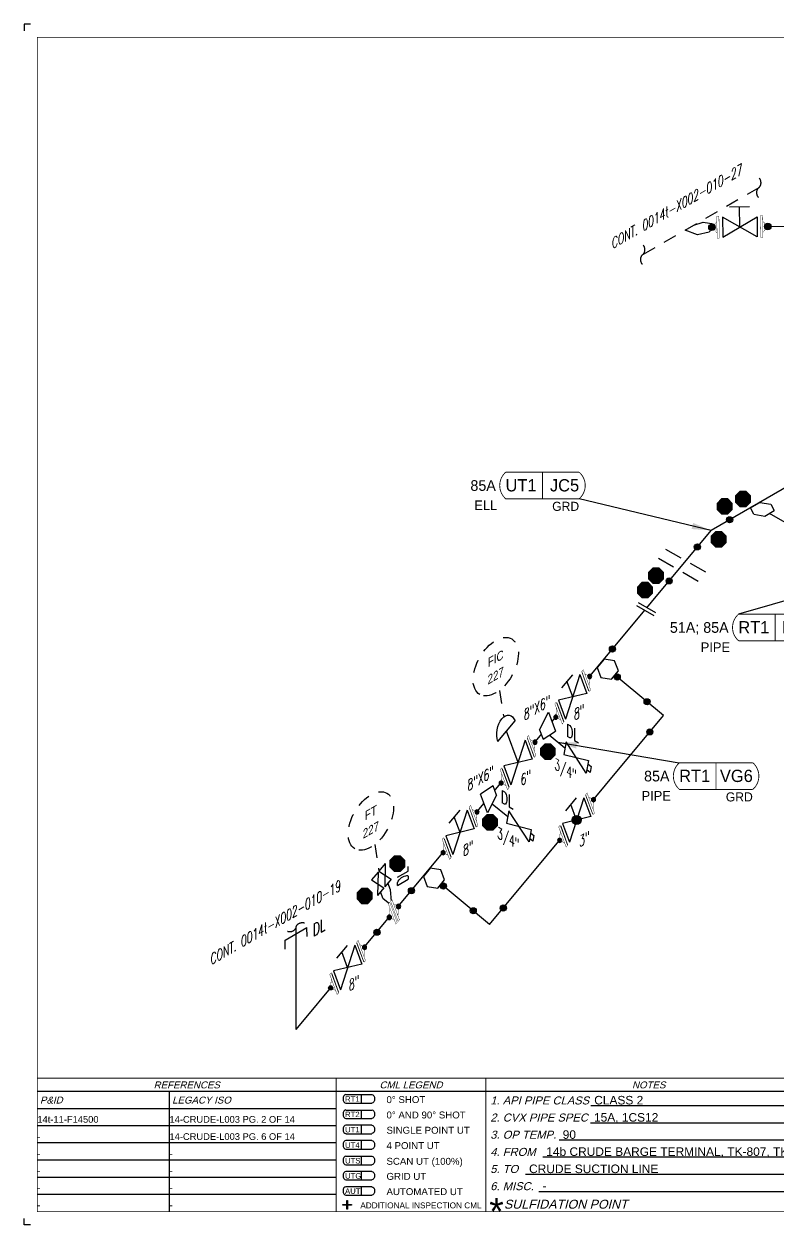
# Model space of a CAD drawing. Header units: inches. Extents: x 0.1 to 17.4, y 0.1 to 11.4.
# Drawn here: x 0.12 to 7.19, y 0.12 to 11.37 of the extents above; entities that cross this region are included whole.
import ezdxf
from ezdxf.enums import TextEntityAlignment as Align

# ---------------------------------------------------------------- set-up
doc = ezdxf.new("R2010")
doc.units = ezdxf.units.IN
doc.header["$MEASUREMENT"] = 0
doc.linetypes.add('HIDDEN2', pattern=[0.1875, 0.125, -0.0625])
for name, color, linetype in [('3', 1, 'Continuous'), ('BORDER', 3, 'Continuous'), ('BORDERTEXT', 7, 'Continuous'), ('COMP', 1, 'Continuous'), ('Continuation', 7, 'Continuous'), ('DL', 20, 'Continuous'), ('FITTINGS', 4, 'Continuous'), ('PART_PCML', 7, 'Continuous'), ('PART_SelectedCML_RT', 132, 'Continuous'), ('PART_SelectedCML_UT', 132, 'Continuous'), ('PIPE-ANNO', 150, 'HIDDEN2'), ('TEXT', 7, 'Continuous'), ('UNAS.PIPE', 251, 'Continuous'), ('WELD POINTS', 41, 'Continuous'), ('Welds', 7, 'Continuous')]:
    doc.layers.add(name, color=color, linetype=linetype)
doc.layers.add('PIPE', color=7, linetype='Continuous', lineweight=30)
doc.styles.add('CMLPAS', font='')
doc.styles.add('FEASStandard', font='arial.ttf')
doc.styles.add('ISO30', font='simplex.shx', dxfattribs={"width": 0.85, "oblique": 30, "height": 0.075})
doc.styles.add('ISO330', font='romand.shx', dxfattribs={"width": 0.85, "height": 0.05})
doc.styles.add('PART_Standard', font='romans', dxfattribs={"width": 0.8, "height": 0.09})
doc.styles.add('Richmond', font='arial.ttf')
doc.styles.add('SIMPLEX', font='ROMANS')
doc.styles.get("Standard").update_dxf_attribs({"font": 'arial.ttf'})
doc.styles.get('CMLPAS').set_extended_font_data('Cordia New')
doc.dimstyles.new('Richmond', dxfattribs={"dimtxt": 0.18, "dimasz": 0.18, "dimexe": 0.18, "dimexo": 0.0625, "dimgap": 0.09, "dimtad": 0, "dimtih": 1, "dimtoh": 1, "dimdec": 4, "dimzin": 0, "dimdsep": 46, "dimtxsty": 'Richmond', "dimcen": 0.09, "dimadec": 0, "dimazin": 0, "dimtfac": 1, "dimtdec": 4, "dimtofl": 0, "dimtmove": 0, "dimatfit": 3, "dimfxl": 1, "dimtolj": 1, "dimtzin": 0, "dimarcsym": 0})
doc.dimstyles.get("Standard").update_dxf_attribs({"dimtxt": 0.18, "dimasz": 0.18, "dimexe": 0.18, "dimexo": 0.0625, "dimgap": 0.09, "dimtad": 0, "dimtih": 1, "dimtoh": 1, "dimdec": 4, "dimzin": 0, "dimdsep": 46, "dimtxsty": 'Standard', "dimcen": 0.09, "dimadec": 0, "dimazin": 0, "dimtfac": 1, "dimtdec": 4, "dimtofl": 0, "dimtmove": 0, "dimatfit": 3, "dimfxl": 1, "dimtolj": 1, "dimtzin": 0, "dimarcsym": 0})

# ---------------------------------------------------------------- blocks, each defined once
blk = doc.blocks.new('Border')
h = blk.add_hatch(color=256)
h.dxf.hatch_style = 1
h.paths.add_polyline_path([(3.147, 0.317), (3.11, 0.317), (3.11, 0.31), (3.147, 0.31), (3.147, 0.273), (3.154, 0.273), (3.154, 0.31), (3.191, 0.31), (3.191, 0.317), (3.154, 0.317), (3.154, 0.354), (3.147, 0.354)])
blk.add_line((5.432, 1.244), (7.435, 1.244))
for points in [[(5.43, 1.083), (7.435, 1.083)], [(5.136, 0.922), (7.435, 0.922)], [(4.982, 0.762), (7.435, 0.762)], [(4.822, 0.601), (7.435, 0.601)], [(3.147, 0.317), (3.147, 0.354), (3.154, 0.354), (3.154, 0.317)], [(4.947, 0.44), (7.435, 0.44)], [(3.147, 0.31), (3.11, 0.31), (3.11, 0.317), (3.147, 0.317)], [(3.154, 0.31), (3.154, 0.273), (3.147, 0.273), (3.147, 0.31)], [(3.154, 0.317), (3.191, 0.317), (3.191, 0.31), (3.154, 0.31)]]:
    blk.add_lwpolyline(points)
at = {"layer": 'BORDER'}
for p, q in [((7.5, 1.375), (0.25, 1.375)), ((1.487, 0.25), (1.487, 1.375)), ((1.487, 1.214), (0.25, 1.214)), ((3.048, 1.214), (1.487, 1.214)), ((1.487, 1.054), (0.25, 1.054)), ((3.048, 1.054), (1.487, 1.054)), ((1.487, 0.893), (0.25, 0.893)), ((3.048, 0.893), (1.487, 0.893)), ((1.487, 0.732), (0.25, 0.732)), ((3.048, 0.732), (1.487, 0.732)), ((1.487, 0.571), (0.25, 0.571)), ((3.048, 0.571), (1.487, 0.571)), ((1.487, 0.411), (0.25, 0.411)), ((3.048, 0.411), (1.487, 0.411))]:
    blk.add_line(p, q, dxfattribs=at)
at = {"layer": 'BORDER', "const_width": 0.005}
blk.add_lwpolyline([(0.25, 0.25), (17.25, 0.25), (17.25, 11.25), (0.25, 11.25)], close=True, dxfattribs=at)
at = {"layer": 'BORDER', "const_width": 0.00833}
for points in [[(17.25, 1.5), (0.25, 1.5)], [(3.048, 0.25), (3.048, 1.5)], [(4.45, 0.25), (4.45, 1.5)]]:
    blk.add_lwpolyline(points, dxfattribs=at)
at = {"layer": 'BORDERTEXT', "color": 7, "linetype": 'Continuous'}
for p, q in [((3.137, 1.346), (3.383, 1.346)), ((3.137, 1.267), (3.383, 1.267)), ((3.137, 1.202), (3.383, 1.202)), ((3.137, 1.123), (3.383, 1.123))]:
    blk.add_line(p, q, dxfattribs=at)
at = {"layer": 'BORDERTEXT'}
for p, q in [((3.283, 1.346), (3.283, 1.267)), ((3.283, 1.202), (3.283, 1.123)), ((3.283, 1.059), (3.283, 0.98)), ((3.283, 1.059), (3.283, 0.98)), ((3.283, 0.915), (3.283, 0.836)), ((3.283, 0.915), (3.283, 0.836)), ((3.283, 0.768), (3.283, 0.689)), ((3.283, 0.768), (3.283, 0.689)), ((3.283, 0.626), (3.283, 0.548)), ((3.283, 0.626), (3.283, 0.548)), ((3.283, 0.483), (3.283, 0.405)), ((3.283, 0.483), (3.283, 0.405))]:
    blk.add_line(p, q, dxfattribs=at)
at = {"layer": 'BORDERTEXT', "color": 7}
for p, q in [((3.383, 1.059), (3.137, 1.059)), ((3.137, 0.98), (3.383, 0.98)), ((3.383, 0.915), (3.137, 0.915)), ((3.137, 0.836), (3.383, 0.836)), ((3.383, 0.768), (3.137, 0.768)), ((3.137, 0.689), (3.383, 0.689)), ((3.383, 0.626), (3.137, 0.626)), ((3.137, 0.548), (3.383, 0.548)), ((3.383, 0.483), (3.137, 0.483)), ((3.137, 0.405), (3.383, 0.405))]:
    blk.add_line(p, q, dxfattribs=at)
at = {"layer": 'BORDERTEXT'}
for centre in [(3.137, 1.307), (3.137, 1.163), (3.137, 1.02), (3.137, 0.876), (3.137, 0.729), (3.137, 0.587), (3.137, 0.444)]:
    blk.add_ellipse(centre, major_axis=(0, -0.0394), ratio=0.624439, start_param=3.141593, end_param=6.283185, dxfattribs=at)
at = {"layer": 'BORDERTEXT', "extrusion": (0, 0, -1)}
for centre in [(3.383, 1.307), (3.383, 1.163), (3.383, 1.02), (3.383, 0.876), (3.383, 0.729), (3.383, 0.587), (3.383, 0.444)]:
    blk.add_ellipse(centre, major_axis=(0, -0.0394), ratio=0.624439, start_param=3.141593, end_param=6.283185, dxfattribs=at)
at = {"layer": 'BORDERTEXT', "style": 'FEASStandard', "oblique": 15}
for s, p in [('REFERENCES', (1.649, 1.437)), ('CML LEGEND', (3.749, 1.437)), ('NOTES', (5.975, 1.437))]:
    blk.add_text(s, height=0.065, dxfattribs=at).set_placement(p, align=Align.MIDDLE)
for s, p in [('P&ID', (0.275, 1.295)), ('LEGACY ISO', (1.512, 1.295))]:
    blk.add_text(s, height=0.065, dxfattribs=at).set_placement(p, align=Align.MIDDLE_LEFT)
at = {"layer": 'BORDERTEXT', "style": 'FEASStandard'}
for s, height, p in [('RT1', 0.0518, (3.131, 1.279)), ('0%%D SHOT', 0.0648, (3.519, 1.267)), ('RT2', 0.0518, (3.131, 1.135)), ('0%%D AND 90%%D SHOT', 0.0648, (3.519, 1.123)), ('UT1', 0.0518, (3.131, 0.992)), ('SINGLE POINT UT', 0.0648, (3.519, 0.98)), ('4 POINT UT', 0.0648, (3.519, 0.836)), ('UT4', 0.0518, (3.131, 0.847)), ('UTS', 0.0518, (3.131, 0.701)), ('SCAN UT (100%%%)', 0.0648, (3.519, 0.689)), ('UTG', 0.0518, (3.131, 0.559)), ('GRID UT', 0.0648, (3.519, 0.548)), ('AUT', 0.0518, (3.131, 0.416)), ('AUTOMATED UT', 0.0648, (3.519, 0.405)), ('ADDITIONAL INSPECTION CML', 0.055, (3.274, 0.281))]:
    blk.add_text(s, height=height, dxfattribs=at).set_placement(p)
at = {"layer": 'BORDERTEXT', "style": 'FEASStandard', "oblique": 15}
for s, height, p in [('1. API PIPE CLASS', 0.075, (4.491, 1.254)), ('2. CVX PIPE SPEC', 0.075, (4.491, 1.094)), ('3. OP TEMP.', 0.075, (4.491, 0.933)), ('4. FROM ', 0.075, (4.491, 0.772)), ('5. TO ', 0.075, (4.491, 0.612)), ('6. MISC. ', 0.075, (4.491, 0.451)), ('SULFIDATION POINT', 0.08333, (4.619, 0.278))]:
    blk.add_text(s, height=height, dxfattribs=at).set_placement(p)
at = {"layer": 'BORDERTEXT', "insert": (4.481, 0.378), "char_height": 0.25, "attachment_point": 1, "style": 'FEASStandard'}
blk.add_mtext('*', dxfattribs=at)
blk = doc.blocks.new('BORDER TEXT')
at = {"layer": 'BORDERTEXT'}
for tag, p, height, style in [('API_PIPE_CLASS', (5.464, 1.254), 0.08, 'Richmond'), ('MATERIAL1', (12.263, 1.211), 0.08, 'Richmond'), ('P&ID_#1', (0.25, 1.083), 0.0625, 'FEASStandard'), ('LINE_#1', (1.487, 1.083), 0.0625, 'FEASStandard'), ('CVX_PIPE_SPEC', (5.462, 1.093), 0.08, 'Richmond'), ('OP_TEMP', (5.169, 0.932), 0.08, 'Richmond'), ('MATERIAL2', (12.263, 1.04), 0.08, 'Richmond'), ('P&ID_#2', (0.25, 0.922), 0.0625, 'FEASStandard'), ('LINE_#2', (1.487, 0.922), 0.0625, 'FEASStandard'), ('MATERIAL3', (12.263, 0.868), 0.08, 'Richmond'), ('P&ID_#3', (0.25, 0.762), 0.0625, 'FEASStandard'), ('LINE_#3', (1.487, 0.762), 0.0625, 'FEASStandard'), ('FROM', (5.015, 0.772), 0.08, 'Richmond'), ('TO', (4.854, 0.611), 0.08, 'Richmond'), ('MATERIAL4', (12.263, 0.696), 0.08, 'Richmond'), ('P&ID_#4', (0.25, 0.601), 0.0625, 'FEASStandard'), ('LINE_#4', (1.487, 0.601), 0.0625, 'FEASStandard'), ('MATERIAL5', (12.263, 0.525), 0.08, 'Richmond'), ('P&ID_#5', (0.25, 0.44), 0.0625, 'FEASStandard'), ('LINE_#5', (1.487, 0.44), 0.0625, 'FEASStandard'), ('MISC', (4.979, 0.451), 0.08, 'Richmond'), ('INSULATION', (12.928, 0.414), 0.0625, 'FEASStandard'), ('P&ID_#6', (0.25, 0.28), 0.0625, 'FEASStandard'), ('LINE_#6', (1.487, 0.28), 0.0625, 'FEASStandard'), ('PWHT', (12.928, 0.281), 0.0625, 'FEASStandard')]:
    blk.add_attdef(tag, p, '', height=height, dxfattribs=dict(at, style=style))
at = {"layer": 'BORDERTEXT', "style": 'FEASStandard'}
for tag, p in [('DR.BY', (11.075, 0.562)), ('DR.BY_DATE', (11.95, 0.562)), ('CHK_BY', (11.075, 0.354)), ('CHK._BY_DATE', (11.95, 0.354))]:
    blk.add_attdef(tag, text='', height=0.1, dxfattribs=at).set_placement(p, align=Align.MIDDLE_CENTER)
at = {"layer": 'BORDERTEXT', "style": 'PART_Standard', "width": 0.8}
for tag, p in [('PLANT_NUMBER', (13.938, 0.384)), ('SYSTEM_NUMBER', (14.812, 0.384)), ('CIRCUIT_NUMBER', (15.688, 0.384)), ('SHEET_NUMBER', (16.5, 0.384)), ('REVISION', (17.062, 0.384))]:
    blk.add_attdef(tag, text='', height=0.15, dxfattribs=at).set_placement(p, align=Align.MIDDLE_CENTER)
blk = doc.blocks.new('1_Cont_30')
at = {"layer": 'Continuation', "style": 'PART_Standard', "oblique": 30, "width": 0.8}
blk.add_attdef('CONT', (0, 0), '', height=0.09, rotation=30, dxfattribs=at)
blk = doc.blocks.new('*U85')
blk.add_wipeout([(-0.045, 0.023), (-0.086, 0.118), (-0.056, 0.178), (0.036, 0.132), (0.077, 0.036), (0.045, -0.023)])
at = {"layer": 'FITTINGS', "linetype": 'Continuous'}
for p, q in [((-0.086, 0.118), (-0.056, 0.178)), ((-0.045, 0.023), (-0.086, 0.118)), ((0.036, 0.132), (-0.056, 0.178)), ((0.077, 0.036), (0.036, 0.132)), ((0.045, -0.023), (-0.045, 0.023)), ((0.077, 0.036), (0.045, -0.023))]:
    blk.add_line(p, q, dxfattribs=at)
blk = doc.blocks.new('2_WELD_SINGLE_00')
at = {"linetype": 'ByBlock', "lineweight": -2}
h = blk.add_hatch(color=0, dxfattribs=at)
edge = h.paths.add_edge_path()
edge.add_arc((0, 0), 0.0286, 0, 360)
at = {"color": 0, "linetype": 'ByBlock', "lineweight": -2}
blk.add_circle((0, 0), 0.0286, dxfattribs=at)
blk = doc.blocks.new('*U90')
at = {"layer": 'WELD POINTS'}
for p, rotation in [((0.174, 0.1), 120.0000000000002), ((-0.128, -0.154), 50.26585054813742)]:
    blk.add_blockref('2_WELD_SINGLE_00', p, dxfattribs=dict(at, rotation=rotation))
blk = doc.blocks.new('4_SUPPORT_I-BEAM_30')
at = {"color": 0, "linetype": 'ByBlock', "lineweight": -2}
for p, q in [((-0.044, 0.025), (-0.186, 0.107)), ((0.186, -0.107), (0.044, -0.025))]:
    blk.add_line(p, q, dxfattribs=at)
blk = doc.blocks.new('*U91')
blk.add_wipeout([(-0.106, 0.081), (-0.05, -0.003), (0.05, 0.003), (0.095, 0.093), (0.04, 0.177), (-0.061, 0.171)])
at = {"layer": 'FITTINGS', "linetype": 'Continuous'}
for p, q in [((-0.061, 0.171), (-0.106, 0.081)), ((0.04, 0.177), (-0.061, 0.171)), ((0.095, 0.093), (0.04, 0.177)), ((-0.106, 0.081), (-0.05, -0.003)), ((-0.05, -0.003), (0.05, 0.003)), ((0.05, 0.003), (0.095, 0.093))]:
    blk.add_line(p, q, dxfattribs=at)
blk = doc.blocks.new('*U92')
at = {"layer": 'WELD POINTS'}
for p, rotation in [((-0.154, 0.128), 230.2658505481377), ((-0.128, -0.154), 50.26585054813766)]:
    blk.add_blockref('2_WELD_SINGLE_00', p, dxfattribs=dict(at, rotation=rotation))
blk = doc.blocks.new('*U93')
at = {"layer": 'WELD POINTS'}
for p, rotation in [((-0.154, 0.128), 230.2658505481377), ((0.128, 0.154), 230.2658505481374)]:
    blk.add_blockref('2_WELD_SINGLE_00', p, dxfattribs=dict(at, rotation=rotation))
blk = doc.blocks.new('3_VALVE_FLANGE_GATE_30')
at = {"color": 0, "linetype": 'ByBlock', "lineweight": -2}
blk.add_wipeout([(-0.162, -0.187), (-0.135, -0.172), (0, 0), (0.135, -0.016), (0.162, 0), (0.162, 0.187), (0.135, 0.172), (0, 0), (-0.135, 0.016), (-0.162, 0)], dxfattribs=at)
for p, q in [((0.135, 0.172), (-0.135, -0.172)), ((0.068, 0.195), (-0.068, 0.117)), ((0, 0), (0, 0.156)), ((0.135, 0.172), (0.135, -0.016)), ((0.162, 0.187), (0.162, 0)), ((-0.162, 0), (-0.162, -0.187)), ((-0.135, 0.016), (-0.135, -0.172)), ((0.135, -0.016), (-0.135, 0.016))]:
    blk.add_line(p, q, dxfattribs=at)
blk = doc.blocks.new('AM9A04')
at = {"linetype": 'Continuous', "const_width": 0.01}
blk.add_lwpolyline([(0, -0.289), (0, 0.289), (-0.05, 0.318), (-0.05, -0.26)], close=True, dxfattribs=at)
at = {"const_width": 0.01}
blk.add_lwpolyline([(-0.05, -0.144), (-0.15, 0.087), (-0.05, 0.202)], dxfattribs=at)
blk = doc.blocks.new('A09')
at = {"layer": 'Welds'}
h = blk.add_hatch(color=256, dxfattribs=at)
h.dxf.hatch_style = 1
h.paths.add_polyline_path([(-0.03, 0, 1), (0.03, 0, 1)])
blk.add_circle((0, 0), 0.03, dxfattribs=at)
blk = doc.blocks.new('*U72')
blk.add_wipeout([(0.052, -0.03), (0.017, -0.07), (0.017, -0.11), (0, -0.1), (0, 0.1), (0.017, 0.09), (0.017, 0.05)]).dxf.layer = 'COMP'
at = {"layer": '3', "xscale": 0.65, "yscale": 0.65, "zscale": 0.65}
blk.add_blockref('A09', (0.052, -0.03), dxfattribs=at)
at = {"layer": 'COMP', "xscale": 0.3466300616258731, "yscale": 0.3466300616258731, "zscale": 0.3466300616258731, "rotation": 180}
blk.add_blockref('AM9A04', (0, 0), dxfattribs=at)
blk = doc.blocks.new('1_Text_30')
at = {"layer": 'TEXT', "style": 'PART_Standard', "oblique": 30, "width": 0.8}
blk.add_attdef('TEXT', (0, 0), '', height=0.09, rotation=30, dxfattribs=at)
blk = doc.blocks.new('2_REDUCER_THREAD_CONCENTRIC_30')
at = {"color": 0, "linetype": 'ByBlock', "lineweight": -2}
blk.add_wipeout([(0.068, 0.086), (-0.068, 0.055), (-0.068, -0.133), (0.068, -0.008)], dxfattribs=at)
for p, q in [((0.068, 0.086), (-0.068, 0.055)), ((-0.068, -0.133), (-0.068, 0.055)), ((0.068, -0.008), (0.068, 0.086)), ((0.068, -0.008), (-0.068, -0.133))]:
    blk.add_line(p, q, dxfattribs=at)
blk = doc.blocks.new('3_VALVE_FLANGE_CONTROL-GATE_30')
at = {"color": 0, "linetype": 'ByBlock', "lineweight": -2}
blk.add_line((-0.108, 0.25), (0.108, 0.375), dxfattribs=at)
at = {"color": 0, "linetype": 'ByBlock', "lineweight": -2, "extrusion": (0, 0, -1)}
blk.add_ellipse((0, 0.312), major_axis=(0.077, 0.133), ratio=0.57735, start_param=3.926991, end_param=7.068583, dxfattribs=at)
at = {"color": 0, "linetype": 'ByBlock', "lineweight": -2}
blk.add_wipeout([(-0.162, -0.187), (-0.135, -0.172), (0, 0), (0.135, -0.016), (0.162, 0), (0.162, 0.187), (0.135, 0.172), (0, 0), (-0.135, 0.016), (-0.162, 0)], dxfattribs=at)
for p, q in [((0, 0), (0, 0.312)), ((0.135, 0.172), (-0.135, -0.172)), ((0.135, 0.172), (0.135, -0.016)), ((0.162, 0.187), (0.162, 0)), ((-0.162, 0), (-0.162, -0.187)), ((0.135, -0.016), (-0.135, 0.016)), ((-0.135, 0.016), (-0.135, -0.172))]:
    blk.add_line(p, q, dxfattribs=at)
blk = doc.blocks.new('*U77')
blk.add_wipeout([(-0.051, -0.107), (0.051, -0.166), (0, 0), (0.051, 0.107), (-0.051, 0.166), (0, 0)]).dxf.layer = 'FITTINGS'
at = {"layer": 'FITTINGS'}
blk.add_lwpolyline([(-0.051, -0.107), (0.051, 0.107), (-0.051, 0.166), (0.051, -0.166)], close=True, dxfattribs=at)
blk = doc.blocks.new('2_PLUG_PIPE_30')
at = {"color": 0, "linetype": 'ByBlock', "lineweight": -2}
blk.add_wipeout([(0, 0.023), (0, -0.023), (0.055, -0.013), (0.055, 0.004), (0.09, 0.024), (0.09, 0.08), (0.055, 0.06), (0.055, 0.077)], dxfattribs=at)
for p, q in [((0.055, 0.077), (0, 0.023)), ((0, 0.023), (0, -0.023)), ((0.09, 0.08), (0.055, 0.06)), ((0.055, 0.077), (0.055, -0.013)), ((0.055, 0.004), (0.09, 0.024)), ((0.09, 0.024), (0.09, 0.08)), ((0, -0.023), (0.055, -0.013))]:
    blk.add_line(p, q, dxfattribs=at)
blk = doc.blocks.new('1_Text_330')
at = {"layer": 'TEXT', "style": 'PART_Standard', "oblique": 330, "width": 0.8}
blk.add_attdef('3/4"', (0, 0), '', height=0.09, rotation=330, dxfattribs=at)
blk = doc.blocks.new('3_VALVE_FLANGE_GLOBE_30')
at = {"color": 0, "linetype": 'ByBlock', "lineweight": -2}
blk.add_wipeout([(-0.162, -0.187), (-0.135, -0.172), (0, 0), (0.135, -0.016), (0.162, 0), (0.162, 0.187), (0.135, 0.172), (0, 0), (-0.135, 0.016), (-0.162, 0)], dxfattribs=at)
at = {"linetype": 'ByBlock', "lineweight": -2}
blk.add_hatch(color=0, dxfattribs=at).paths.add_polyline_path([(-0.042, 0, 1), (0.042, 0, 1)])
at = {"color": 0, "linetype": 'ByBlock', "lineweight": -2}
for p, q in [((0.135, 0.172), (-0.135, -0.172)), ((0.068, 0.195), (-0.068, 0.117)), ((0, 0), (0, 0.156)), ((0.135, 0.172), (0.135, -0.016)), ((0.162, 0.187), (0.162, 0)), ((-0.162, 0), (-0.162, -0.187)), ((-0.135, 0.016), (-0.135, -0.172)), ((0.135, -0.016), (-0.135, 0.016))]:
    blk.add_line(p, q, dxfattribs=at)
blk.add_circle((0, 0), 0.0424, dxfattribs=at)
blk = doc.blocks.new('1_ID-BUBBLE_INSTRUMENT_30')
at = {"color": 0, "linetype": 'ByBlock', "lineweight": -2}
blk.add_ellipse((0, 0), major_axis=(-0.15, -0.26), ratio=0.57735, dxfattribs=at)
at = {"color": 0, "linetype": 'ByBlock', "lineweight": -2, "oblique": 30}
for tag, p in [('INST.TYPE', (-0.019, 0.067)), ('NUM', (-0.019, -0.094))]:
    blk.add_attdef(tag, text='', height=0.075, rotation=30, dxfattribs=at).set_placement(p, align=Align.MIDDLE_CENTER)
blk = doc.blocks.new('*U82')
blk.add_wipeout([(-0.023, 0.113), (-0.023, 0.073), (-0.058, 0.033), (-0.023, -0.047), (-0.023, -0.087), (0.022, -0.113), (0.022, -0.073), (0.057, -0.033), (0.022, 0.047), (0.022, 0.087)])
at = {"linetype": 'Continuous', "const_width": 0.003}
blk.add_lwpolyline([(0.005, -0.103), (0.022, -0.113), (0.022, 0.087), (0.005, 0.097)], close=True, dxfattribs=at)
at = {"const_width": 0.003}
blk.add_lwpolyline([(0.022, 0.047), (0.057, -0.033), (0.022, -0.073)], dxfattribs=at)
at = {"xscale": 0.3466300616258731, "yscale": 0.3466300616258731, "zscale": 0.3466300616258731}
blk.add_blockref('AM9A04', (-0.006, 0.003), dxfattribs=at)
at = {"layer": 'Welds', "xscale": 0.7, "yscale": 0.7, "zscale": 0.7}
for p in [(-0.058, 0.033), (0.057, -0.033)]:
    blk.add_blockref('A09', p, dxfattribs=at)
blk = doc.blocks.new('1_BREAK-PIPE_PIPE_00')
at = {"color": 0, "linetype": 'ByBlock', "lineweight": -2}
for centre, major_axis in [((0.03, -0.092), (0, 0.101)), ((-0.03, 0.092), (0, -0.101))]:
    blk.add_ellipse(centre, major_axis=major_axis, ratio=0.711978, start_param=0.427466, end_param=3.141593, dxfattribs=at)
blk = doc.blocks.new('1_Tilde_30')
at = {"layer": 'PIPE-ANNO', "xscale": -0.5000000000000001, "yscale": 0.5000000000000001, "zscale": 0.5000000000000001, "rotation": 114.4010914305396}
blk.add_blockref('1_BREAK-PIPE_PIPE_00', (0, 0), dxfattribs=at)
blk = doc.blocks.new('DL_30')
at = {"layer": 'DL', "style": 'ISO30', "oblique": 30, "width": 0.85}
blk.add_text('DL', height=0.1, rotation=30, dxfattribs=at).set_placement((-0.21, 0.037))
blk = doc.blocks.new('DL_330')
at = {"layer": 'DL', "style": 'ISO330', "oblique": 330, "width": 0.85}
blk.add_text('DL', height=0.1, rotation=330, dxfattribs=at).set_placement((0, 0))
blk = doc.blocks.new('2_BLIND_THREAD_FLANGE_00')
at = {"color": 0, "linetype": 'ByBlock', "lineweight": -2}
blk.add_wipeout([(0, 0.094), (0.032, 0.094), (0.032, -0.094), (0, -0.094)], dxfattribs=at)
for p, q in [((0, -0.094), (0, 0.094)), ((0.032, -0.094), (0.032, 0.094))]:
    blk.add_line(p, q, dxfattribs=at)
blk = doc.blocks.new('DL_Vert_330')
at = {"layer": 'DL', "style": 'ISO30', "oblique": 330, "width": 0.85}
blk.add_text('DL', height=0.1, rotation=90, dxfattribs=at).set_placement((0, 0))
blk = doc.blocks.new('3_VALVE_FLANGE_GATE_00')
at = {"color": 0, "linetype": 'ByBlock', "lineweight": -2}
blk.add_line((-0.094, 0.188), (0.094, 0.188), dxfattribs=at)
blk.add_wipeout([(-0.195, -0.094), (-0.162, -0.094), (0, 0), (0.162, -0.094), (0.195, -0.094), (0.195, 0.094), (0.162, 0.094), (0, 0), (-0.162, 0.094), (-0.195, 0.094)], dxfattribs=at)
for p, q in [((0, 0), (0, 0.188)), ((-0.195, 0.094), (-0.195, -0.094)), ((-0.162, 0.094), (-0.162, -0.094)), ((-0.162, -0.094), (0.162, 0.094)), ((0.162, -0.094), (-0.162, 0.094)), ((0.162, 0.094), (0.162, -0.094)), ((0.195, 0.094), (0.195, -0.094))]:
    blk.add_line(p, q, dxfattribs=at)
blk = doc.blocks.new('1_Tilde_00')
at = {"layer": 'PIPE-ANNO', "xscale": -0.5000000000000001, "yscale": 0.5, "zscale": 0.5}
blk.add_blockref('1_BREAK-PIPE_PIPE_00', (0, 0), dxfattribs=at)
blk = doc.blocks.new('PART_PCML')
blk.add_hatch(color=0).paths.add_polyline_path([(-0.07, -0.029), (-0.029, -0.07), (0.029, -0.07), (0.07, -0.029), (0.07, 0.029), (0.029, 0.07), (-0.029, 0.07), (-0.07, 0.029)])
at = {"color": 7, "const_width": 0.009}
blk.add_lwpolyline([(-0.07, 0.029), (-0.029, 0.07), (0.029, 0.07), (0.07, 0.029), (0.07, -0.029), (0.029, -0.07), (-0.029, -0.07), (-0.07, -0.029), (-0.07, 0.029), (-0.029, 0.07)], dxfattribs=at)
at = {"color": 18, "true_color": 0x000000}
blk.add_lwpolyline([(-0.029, 0.07), (-0.07, 0.029), (-0.07, -0.029), (-0.029, -0.07), (0.029, -0.07), (0.07, -0.029), (0.07, 0.029), (0.029, 0.07)], close=True, dxfattribs=at)
at = {"color": 7, "true_color": 0xffffff, "style": 'SIMPLEX', "width": 0.8, "flags": 1}
for tag, p in [('CIRCUIT', (-0.094, 0.089)), ('DM', (-0.053, -0.133)), ('TYPE', (-0.075, -0.204))]:
    blk.add_attdef(tag, p, '', height=0.0586, dxfattribs=at)
at = {"color": 7, "true_color": 0xffffff, "style": 'SIMPLEX', "width": 0.8}
blk.add_attdef('DMDISP', text='', height=0.0586, dxfattribs=at).set_placement((0, 0), align=Align.MIDDLE_CENTER)
blk = doc.blocks.new('CMLPAS')
at = {"const_width": 0.008}
blk.add_lwpolyline([(0.063, 0.125, 0.454441), (0.063, -0.125), (0.75, -0.125, 0.454441), (0.75, 0.125)], format="xyb", close=True, dxfattribs=at)
blk.add_lwpolyline([(0.406, -0.125), (0.406, 0.125)], dxfattribs=at)
at = {"style": 'CMLPAS', "flags": 1}
for tag, p in [('STATE', (0.75, 0.623)), ('DL', (0.75, 0.482)), ('CIRCUIT', (0.75, 0.341)), ('SUBSINTERVAL(MONTHS)', (-0.025, -0.335)), ('OLD_ID', (0.75, -0.337)), ('OLD_NDE', (0.75, -0.478)), ('OLD_ENTY', (0.741, -0.636)), ('SIZE', (0.747, -0.761)), ('SPEC', (0.747, -0.902)), ('JUSTIFY', (0.747, -1.043)), ('COMMENTS', (0.747, -1.185)), ('OLD_ASSET', (0.75, -1.326)), ('SCHED', (0.737, -1.469)), ('NOM_THICK', (0.752, -1.61)), ('CORR_ALLOW', (0.763, -1.745)), ('TML_STATUS', (0.772, -1.878)), ('FLOW_ORDER', (0.778, -2.13))]:
    blk.add_attdef(tag, text='', height=0.1, dxfattribs=at).set_placement(p, align=Align.MIDDLE_RIGHT)
at = {"style": 'CMLPAS'}
for tag, height, p in [('CHILD', 0.25, (0.75, 0.269)), ('###', 0.115, (0.75, 0.002)), ('ACCESS', 0.085, (0.75, -0.195))]:
    blk.add_attdef(tag, text='', height=height, dxfattribs=at).set_placement(p, align=Align.MIDDLE_RIGHT)
at = {"color": 152, "style": 'CMLPAS'}
for tag, height, p in [('SPECIAL', 0.085, (0.405, 0.19)), ('DM-TYPE', 0.1, (-0.03, 0)), ('COMP', 0.09, (-0.017, -0.185))]:
    blk.add_attdef(tag, text='', height=height, dxfattribs=at).set_placement(p, align=Align.MIDDLE_RIGHT)
at = {"style": 'CMLPAS'}
blk.add_attdef('NDE', text='', height=0.115, dxfattribs=at).set_placement((0.206, 0.002), align=Align.MIDDLE_CENTER)
blk = doc.blocks.new('*U97')
at = {"color": 20, "linetype": 'ByBlock', "ltscale": 0.7}
blk.add_line((0.054, -0.15), (0.054, 0.087), dxfattribs=at)
for points in [[(0.126, 0.046), (0.054, 0.087)], [(0.126, -0.191), (0.054, -0.15)]]:
    blk.add_leader(points, dimstyle='Richmond', override={"dimasz": 0.04, "dimgap": 0.09, "dimtad": 0}, dxfattribs=at)

msp = doc.modelspace()

# ---------------------------------------------------------------- linework, layer by layer
for p, q in [((0.125, 11.375), (0.125, 11.312)), ((0.187, 11.375), (0.125, 11.375)), ((0.125, 0.125), (0.125, 0.187)), ((0.187, 0.125), (0.125, 0.125))]:
    msp.add_line(p, q)
at = {"layer": 'PIPE'}
for p, q in [((6.566, 9.471), (7.288, 9.482)), ((9.117, 8.108), (6.558, 6.631)), ((6.971, 6.869), (9.375, 5.481)), ((3.224, 2.62), (6.558, 6.631)), ((6.113, 4.898), (5.524, 5.387)), ((4.485, 2.94), (6.113, 4.898)), ((4.485, 2.94), (3.897, 3.429))]:
    msp.add_line(p, q, dxfattribs=at)
at = {"layer": 'UNAS.PIPE', "linetype": 'HIDDEN2'}
msp.add_line((7.005, 9.842), (5.918, 9.215), dxfattribs=at)
at = {"layer": 'UNAS.PIPE'}
for q in [(2.672, 2.914), (3.089, 2.457)]:
    msp.add_line((2.672, 1.956), q, dxfattribs=at)

# ---------------------------------------------------------------- block references
msp.add_blockref('DL_Vert_330', (3.723, 3.349))
at = {"layer": 'BORDER'}
msp.add_blockref('Border', (0, 0), dxfattribs=at)
at = {"layer": 'BORDERTEXT'}
ref = msp.add_blockref('BORDER TEXT', (0, 0), dxfattribs=at)
ref.add_attrib('MISC', '-', (4.979, 0.451), dxfattribs={"height": 0.08, "style": 'Richmond'})
ref.add_attrib('TO', 'CRUDE SUCTION LINE', (4.854, 0.611), dxfattribs={"height": 0.08, "style": 'Richmond'})
ref.add_attrib('FROM', '14b CRUDE BARGE TERMINAL, TK-807, TK-830, TK-831', (5.015, 0.772), dxfattribs={"height": 0.08, "style": 'Richmond'})
ref.add_attrib('OP_TEMP', '90', (5.169, 0.932), dxfattribs={"height": 0.08, "style": 'Richmond'})
ref.add_attrib('CVX_PIPE_SPEC', '15A, 1CS12', (5.462, 1.093), dxfattribs={"height": 0.08, "style": 'Richmond'})
ref.add_attrib('API_PIPE_CLASS', 'CLASS 2', (5.464, 1.254), dxfattribs={"height": 0.08, "style": 'Richmond'})
ref.add_attrib('LINE_#6', '-', (1.487, 0.28), dxfattribs={"height": 0.0625, "style": 'FEASStandard'})
ref.add_attrib('LINE_#5', '-', (1.487, 0.44), dxfattribs={"height": 0.0625, "style": 'FEASStandard'})
ref.add_attrib('LINE_#4', '-', (1.487, 0.601), dxfattribs={"height": 0.0625, "style": 'FEASStandard'})
ref.add_attrib('LINE_#3', '-', (1.487, 0.762), dxfattribs={"height": 0.0625, "style": 'FEASStandard'})
ref.add_attrib('LINE_#2', '14-CRUDE-L003 PG. 6 OF 14', (1.487, 0.922), dxfattribs={"height": 0.0625, "style": 'FEASStandard'})
ref.add_attrib('LINE_#1', '14-CRUDE-L003 PG. 2 OF 14', (1.487, 1.083), dxfattribs={"height": 0.0625, "style": 'FEASStandard'})
ref.add_attrib('P&ID_#6', '-', (0.25, 0.28), dxfattribs={"height": 0.0625, "style": 'FEASStandard'})
ref.add_attrib('P&ID_#5', '-', (0.25, 0.44), dxfattribs={"height": 0.0625, "style": 'FEASStandard'})
ref.add_attrib('P&ID_#4', '-', (0.25, 0.601), dxfattribs={"height": 0.0625, "style": 'FEASStandard'})
ref.add_attrib('P&ID_#3', '-', (0.25, 0.762), dxfattribs={"height": 0.0625, "style": 'FEASStandard'})
ref.add_attrib('P&ID_#2', '-', (0.25, 0.922), dxfattribs={"height": 0.0625, "style": 'FEASStandard'})
ref.add_attrib('P&ID_#1', '14t-11-F14500', (0.25, 1.083), dxfattribs={"height": 0.0625, "style": 'FEASStandard'})
at = {"layer": 'Continuation'}
msp.add_blockref('1_Cont_30', (5.631, 9.265), dxfattribs=at).add_auto_attribs({'CONT': 'CONT. 0014t-X002-010-27'})
at = {"layer": 'DL', "rotation": 300.0000000000001}
msp.add_blockref('*U97', (2.672, 2.914), dxfattribs=at)
at = {"layer": 'FITTINGS'}
for p in [(6.322, 6.346), (6.251, 6.261)]:
    msp.add_blockref('4_SUPPORT_I-BEAM_30', p, dxfattribs=at)
at = {"layer": 'PART_PCML', "color": 13}
for p in [(6.686, 6.856), (6.63, 6.548), (6.043, 6.207)]:
    msp.add_blockref('PART_PCML', p, dxfattribs=at).add_auto_attribs({'DMDISP': '85A'})
at = {"layer": 'PART_SelectedCML_RT'}
for p, values in [((6.753, 5.722), {'###': 'LR9', 'NDE': 'RT1', 'DM-TYPE': '51A; 85A', 'COMP': 'PIPE', 'ACCESS': 'GRD'}), ((6.199, 4.33), {'###': 'VG6', 'NDE': 'RT1', 'DM-TYPE': '85A', 'COMP': 'PIPE', 'ACCESS': 'GRD'})]:
    msp.add_blockref('CMLPAS', p, dxfattribs=at).add_auto_attribs(values)
at = {"layer": 'PART_SelectedCML_UT'}
msp.add_blockref('CMLPAS', (4.573, 7.052), dxfattribs=at).add_auto_attribs({'###': 'JC5', 'NDE': 'UT1', 'DM-TYPE': '85A', 'COMP': 'ELL', 'ACCESS': 'GRD'})
at = {"layer": 'PIPE-ANNO', "xscale": -1}
for p in [(7.005, 9.842), (5.918, 9.215)]:
    msp.add_blockref('1_Tilde_00', p, dxfattribs=at)
at = {"layer": 'PIPE-ANNO'}
for p, values in [((4.542, 5.355), {'INST.TYPE': 'FIC', 'NUM': '227'}), ((3.373, 3.91), {'INST.TYPE': 'FT', 'NUM': '227'})]:
    msp.add_blockref('1_ID-BUBBLE_INSTRUMENT_30', p, dxfattribs=at).add_auto_attribs(values)
msp.add_blockref('1_Tilde_30', (2.672, 2.914), dxfattribs=at)
at = {"layer": 'WELD POINTS'}
for name, p in [('*U90', (6.558, 6.631)), ('2_WELD_SINGLE_00', (6.166, 6.158)), ('2_WELD_SINGLE_00', (5.68, 5.258)), ('*U92', (6.113, 4.898)), ('2_WELD_SINGLE_00', (4.052, 3.3)), ('*U93', (4.485, 2.94))]:
    msp.add_blockref(name, p, dxfattribs=at)

# ---------------------------------------------------------------- leaders
at = {"layer": 'PART_SelectedCML_RT'}
msp.add_leader([(7.891, 6.154), (6.816, 5.847)], dimstyle='Standard', dxfattribs=at)
at = {"layer": 'PART_SelectedCML_UT'}
msp.add_leader([(6.558, 6.631), (5.323, 6.927)], dimstyle='Standard', dxfattribs=at)

# ---------------------------------------------------------------- next in the draw order: block references
at = {"layer": 'FITTINGS'}
for name, p, rotation in [('2_BLIND_THREAD_FLANGE_00', (5.958, 5.909), 239.9999999999994), ('3_VALVE_FLANGE_GLOBE_30', (5.299, 3.919), 20.26585054813749)]:
    msp.add_blockref(name, p, dxfattribs=dict(at, rotation=rotation))
at = {"layer": 'FITTINGS', "xscale": -1, "rotation": 170.2658505481318}
for p in [(5.351, 4.458), (4.814, 3.813)]:
    msp.add_blockref('2_PLUG_PIPE_30', p, dxfattribs=at)
at = {"layer": 'PIPE'}
for name, p, rotation in [('*U85', (6.971, 6.869), 236.6211044382918), ('*U91', (5.524, 5.387), 226.8869549864292), ('*U91', (3.897, 3.429), 226.8869549864292)]:
    msp.add_blockref(name, p, dxfattribs=dict(at, rotation=rotation))
at = {"layer": 'UNAS.PIPE', "xscale": -1, "rotation": 0.7795054522748224}
msp.add_blockref('3_VALVE_FLANGE_GATE_00', (6.828, 9.474), dxfattribs=at)
at = {"layer": 'UNAS.PIPE', "rotation": 20.26585054813689}
msp.add_blockref('3_VALVE_FLANGE_GATE_30', (3.155, 2.537), dxfattribs=at)

# ---------------------------------------------------------------- next in the draw order: wipeouts: each hides what was drawn before it
at = {"linetype": 'ByBlock', "lineweight": -2}
for points in [[(3.502, 3.293), (3.505, 3.402), (3.448, 3.439), (3.508, 3.511), (3.505, 3.402), (3.562, 3.365)], [(3.546, 3.134), (3.566, 3.159), (3.631, 2.983), (3.61, 2.958)]]:
    msp.add_wipeout(points, dxfattribs=at).dxf.layer = 'FITTINGS'

# ---------------------------------------------------------------- next in the draw order: linework, layer by layer
at = {"layer": 'FITTINGS', "linetype": 'ByBlock', "lineweight": -2}
for p, q in [((3.566, 3.159), (3.557, 3.263)), ((3.631, 2.983), (3.566, 3.159)), ((3.61, 2.958), (3.546, 3.134))]:
    msp.add_line(p, q, dxfattribs=at)
at = {"layer": 'UNAS.PIPE', "linetype": 'Continuous'}
msp.add_lwpolyline([(6.397, 9.491), (6.483, 9.519), (6.584, 9.504), (6.541, 9.426), (6.43, 9.399), (6.317, 9.445)], close=True, dxfattribs=at)

# ---------------------------------------------------------------- next in the draw order: block references
msp.add_blockref('DL_30', (3.038, 2.786))
at = {"layer": 'COMP', "ltscale": 0.65, "xscale": -1}
for p, rotation in [((5.419, 4.063), 200.2658505481376), ((5.179, 3.775), 20.26585054813759)]:
    msp.add_blockref('*U72', p, dxfattribs=dict(at, rotation=rotation))
at = {"layer": 'Continuation'}
msp.add_blockref('1_Cont_30', (1.872, 2.557), dxfattribs=at).add_auto_attribs({'CONT': 'CONT. 0014t-X002-010-19'})
at = {"layer": 'FITTINGS', "rotation": 20.26585054813689}
msp.add_blockref('3_VALVE_FLANGE_GATE_30', (5.263, 5.072), dxfattribs=at)
at = {"layer": 'PART_PCML', "color": 13}
for p in [(6.857, 6.926), (5.939, 6.072)]:
    msp.add_blockref('PART_PCML', p, dxfattribs=at).add_auto_attribs({'DMDISP': '85A'})
at = {"layer": 'TEXT'}
msp.add_blockref('1_Text_30', (5.325, 3.662), dxfattribs=at).add_auto_attribs({'TEXT': '3"'})
ref = msp.add_blockref('1_Text_30', (3.168, 2.313), dxfattribs=at)
ref.add_attrib('TEXT', '8"', (3.168, 2.313), dxfattribs={"layer": 'UNAS.PIPE', "height": 0.09, "rotation": 30, "style": 'PART_Standard', "oblique": 30, "width": 0.8})
at = {"layer": 'WELD POINTS'}
for p in [(5.635, 5.52), (3.753, 3.256)]:
    msp.add_blockref('2_WELD_SINGLE_00', p, dxfattribs=at)

# ---------------------------------------------------------------- next in the draw order: wipeouts: each hides what was drawn before it
for points, layer in [([(7.011, 9.478), (7.009, 9.581), (7.043, 9.582), (7.092, 9.479), (7.046, 9.376), (7.012, 9.375)], 'COMP'), ([(2.997, 2.346), (3.043, 2.321), (3.057, 2.283), (3.07, 2.299), (3.001, 2.486), (2.988, 2.471), (3.002, 2.433)], 'UNAS.PIPE')]:
    msp.add_wipeout(points).dxf.layer = layer
at = {"linetype": 'ByBlock', "lineweight": -2}
msp.add_wipeout([(3.434, 3.211), (3.437, 3.32), (3.38, 3.357), (3.44, 3.429), (3.437, 3.32), (3.494, 3.283)], dxfattribs=at).dxf.layer = 'FITTINGS'

# ---------------------------------------------------------------- next in the draw order: hatches: boundary and pattern name
at = {"layer": 'UNAS.PIPE'}
h = msp.add_hatch(color=256, dxfattribs=at)
h.dxf.hatch_style = 1
h.paths.add_polyline_path([(3.016, 2.346, 1), (2.977, 2.346, 1)])

# ---------------------------------------------------------------- next in the draw order: linework, layer by layer
at = {"layer": 'COMP', "linetype": 'Continuous', "const_width": 0.00347}
msp.add_lwpolyline([(7.041, 9.58), (7.044, 9.374), (7.024, 9.374), (7.021, 9.58)], close=True, dxfattribs=at)
msp.add_lwpolyline([(7.042, 9.529), (7.09, 9.478), (7.044, 9.425)], dxfattribs=at)
at = {"layer": 'FITTINGS', "linetype": 'ByBlock', "lineweight": -2}
for p, q in [((3.508, 3.511), (3.448, 3.439)), ((3.508, 3.511), (3.502, 3.293)), ((3.44, 3.429), (3.38, 3.357)), ((3.44, 3.429), (3.434, 3.211)), ((3.448, 3.439), (3.562, 3.365)), ((3.38, 3.357), (3.494, 3.283)), ((3.494, 3.283), (3.434, 3.211)), ((3.562, 3.365), (3.503, 3.293)), ((3.557, 3.263), (3.532, 3.329)), ((3.488, 3.181), (3.464, 3.247)), ((3.546, 3.134), (3.488, 3.181))]:
    msp.add_line(p, q, dxfattribs=at)
at = {"layer": 'PIPE-ANNO'}
msp.add_line((3.409, 3.689), (3.448, 3.439), dxfattribs=at)
at = {"layer": 'UNAS.PIPE'}
msp.add_circle((2.997, 2.346), 0.0195, dxfattribs=at)

# ---------------------------------------------------------------- next in the draw order: block references
at = {"layer": '3', "zscale": 0.65, "rotation": 180.7795054522748}
msp.add_blockref('A09', (7.09, 9.478), dxfattribs=at)
at = {"layer": 'COMP', "ltscale": 0.65, "xscale": -1}
for p, rotation in [((5.383, 5.217), 200.2658505481369), ((5.143, 4.928), 20.26585054813687)]:
    msp.add_blockref('*U72', p, dxfattribs=dict(at, rotation=rotation))
at = {"layer": 'PART_PCML', "color": 13}
for p in [(3.62, 3.51), (3.315, 3.208)]:
    msp.add_blockref('PART_PCML', p, dxfattribs=at).add_auto_attribs({'DMDISP': '85A'})
at = {"layer": 'TEXT'}
msp.add_blockref('1_Text_30', (5.276, 4.849), dxfattribs=at).add_auto_attribs({'TEXT': '8"'})
at = {"layer": 'UNAS.PIPE', "xscale": -0.3466300616258731, "yscale": 0.3466300616258731, "zscale": 0.3466300616258731, "rotation": 200.2658505481369}
msp.add_blockref('AM9A04', (3.035, 2.393), dxfattribs=at)

# ---------------------------------------------------------------- next in the draw order: wipeouts: each hides what was drawn before it
msp.add_wipeout([(6.645, 9.47), (6.647, 9.367), (6.613, 9.367), (6.564, 9.469), (6.61, 9.573), (6.644, 9.573)]).dxf.layer = 'UNAS.PIPE'

# ---------------------------------------------------------------- next in the draw order: hatches: boundary and pattern name
at = {"layer": 'UNAS.PIPE'}
h = msp.add_hatch(color=256, dxfattribs=at)
h.dxf.hatch_style = 1
edge = h.paths.add_edge_path()
edge.add_ellipse((6.566, 9.471), major_axis=(0.0212, 0.0212), ratio=1, start_angle=135.7795, end_angle=315.7795)
edge.add_ellipse((6.566, 9.471), major_axis=(0.0212, 0.0212), ratio=1, start_angle=315.7795, end_angle=495.7795)

# ---------------------------------------------------------------- next in the draw order: linework, layer by layer
at = {"layer": 'UNAS.PIPE', "linetype": 'Continuous', "const_width": 0.00347}
msp.add_lwpolyline([(6.615, 9.368), (6.612, 9.574), (6.632, 9.574), (6.635, 9.369)], close=True, dxfattribs=at)
msp.add_lwpolyline([(6.614, 9.419), (6.566, 9.471), (6.612, 9.523)], dxfattribs=at)
at = {"layer": 'UNAS.PIPE'}
msp.add_ellipse((6.566, 9.471), major_axis=(-0.0212, 0.0212), ratio=1, start_param=3.940596, end_param=10.223781, dxfattribs=at)

# ---------------------------------------------------------------- next in the draw order: block references
at = {"layer": 'COMP', "xscale": -1, "rotation": 20.26585054813743}
msp.add_blockref('*U82', (3.588, 3.058), dxfattribs=at)
at = {"layer": 'FITTINGS', "xscale": -1, "yscale": -1, "rotation": 20.26585054813767}
msp.add_blockref('2_REDUCER_THREAD_CONCENTRIC_30', (5.019, 4.779), dxfattribs=at)

# ---------------------------------------------------------------- next in the draw order: linework, layer by layer
at = {"layer": 'PIPE'}
msp.add_line((5.19, 4.592), (5.043, 4.713), dxfattribs=at)

# ---------------------------------------------------------------- next in the draw order: block references
at = {"layer": 'FITTINGS', "rotation": 20.26585054813762}
msp.add_blockref('3_VALVE_FLANGE_CONTROL-GATE_30', (4.751, 4.457), dxfattribs=at)
at = {"layer": 'WELD POINTS'}
msp.add_blockref('2_WELD_SINGLE_00', (3.43, 2.867), dxfattribs=at)

# ---------------------------------------------------------------- next in the draw order: linework, layer by layer
at = {"layer": 'PIPE-ANNO'}
msp.add_line((4.577, 5.133), (4.617, 4.884), dxfattribs=at)

# ---------------------------------------------------------------- next in the draw order: block references
at = {"layer": 'COMP', "ltscale": 0.65, "xscale": -1}
for p, rotation in [((4.871, 4.601), 200.2658505481376), ((4.631, 4.312), 20.26585054813767), ((3.275, 2.681), 200.2658505481369)]:
    msp.add_blockref('*U72', p, dxfattribs=dict(at, rotation=rotation))
at = {"layer": 'FITTINGS', "xscale": -1, "rotation": 230.2658505481376}
msp.add_blockref('*U77', (5.295, 4.504), dxfattribs=at)
at = {"layer": 'TEXT'}
for p, values in [((4.806, 4.848), {'TEXT': '8"X6"'}), ((4.776, 4.234), {'TEXT': '6"'})]:
    msp.add_blockref('1_Text_30', p, dxfattribs=at).add_auto_attribs(values)

# ---------------------------------------------------------------- next in the draw order: block references
msp.add_blockref('DL_330', (5.2, 4.708))
at = {"layer": 'FITTINGS', "xscale": -1, "yscale": -1, "rotation": 200.2658505481376}
msp.add_blockref('2_REDUCER_THREAD_CONCENTRIC_30', (4.483, 4.134), dxfattribs=at)
at = {"layer": 'PART_PCML', "color": 13}
msp.add_blockref('PART_PCML', (5.03, 4.559), dxfattribs=at).add_auto_attribs({'DMDISP': '85A'})
at = {"layer": 'TEXT'}
msp.add_blockref('1_Text_330', (5.091, 4.399), dxfattribs=at).add_auto_attribs({'3/4"': '3/4"'})

# ---------------------------------------------------------------- next in the draw order: leaders
at = {"layer": 'PART_SelectedCML_RT'}
msp.add_leader([(5.123, 4.647), (6.261, 4.454)], dimstyle='Standard', dxfattribs=at)

# ---------------------------------------------------------------- next in the draw order: linework, layer by layer
at = {"layer": 'PIPE'}
msp.add_line((4.654, 3.947), (4.507, 4.068), dxfattribs=at)

# ---------------------------------------------------------------- next in the draw order: block references
at = {"layer": 'FITTINGS', "xscale": -1, "yscale": -1, "rotation": 200.2658505481369}
msp.add_blockref('3_VALVE_FLANGE_GATE_30', (4.208, 3.803), dxfattribs=at)
at = {"layer": 'TEXT'}
msp.add_blockref('1_Text_30', (4.278, 4.186), dxfattribs=at).add_auto_attribs({'TEXT': '8"X6"'})

# ---------------------------------------------------------------- next in the draw order: block references
at = {"layer": 'COMP', "ltscale": 0.65, "xscale": -1}
for p, rotation in [((4.328, 3.947), 200.2658505481369), ((4.088, 3.659), 20.26585054813687)]:
    msp.add_blockref('*U72', p, dxfattribs=dict(at, rotation=rotation))
at = {"layer": 'FITTINGS', "xscale": -1, "rotation": 230.2658505481376}
msp.add_blockref('*U77', (4.759, 3.859), dxfattribs=at)
at = {"layer": 'TEXT'}
msp.add_blockref('1_Text_30', (4.237, 3.574), dxfattribs=at).add_auto_attribs({'TEXT': '8"'})

# ---------------------------------------------------------------- next in the draw order: block references
msp.add_blockref('DL_330', (4.588, 4.088))
at = {"layer": 'PART_PCML', "color": 13}
msp.add_blockref('PART_PCML', (4.489, 3.896), dxfattribs=at).add_auto_attribs({'DMDISP': '85A'})
at = {"layer": 'TEXT'}
msp.add_blockref('1_Text_330', (4.555, 3.754), dxfattribs=at).add_auto_attribs({'3/4"': '3/4"'})

doc.saveas('drawing.dxf')
